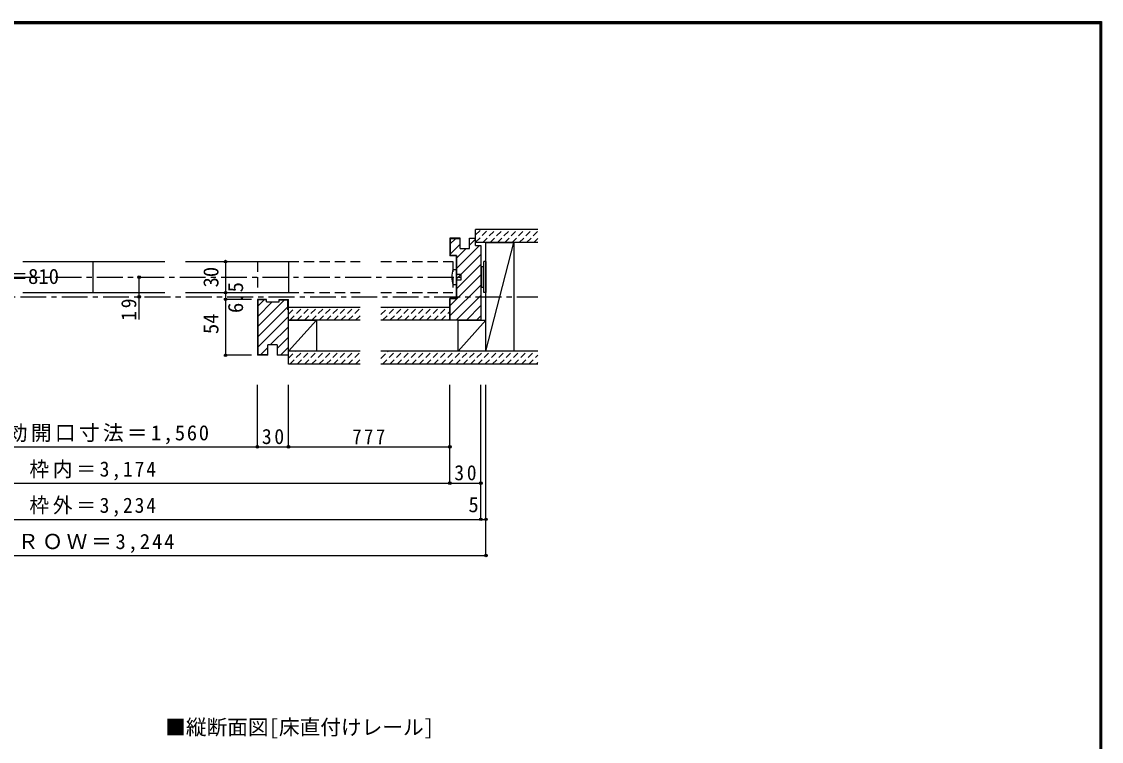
# Model space of a CAD drawing. Units: millimetres at full size, sheet at 1:5; details may follow other scales. Extents: x -973 to 977, y -718 to 696.
# Drawn here: x -67 to 977, y 0 to 696 of the extents above; entities that cross this region are included whole.
import ezdxf
from ezdxf.enums import TextEntityAlignment as Align

# ---------------------------------------------------------------- set-up
doc = ezdxf.new("R2010")
doc.units = ezdxf.units.MM
doc.header["$LTSCALE"] = 5
doc.header["$PDMODE"] = 32
doc.header["$PDSIZE"] = 2.5
for name, pattern in [('CHAIN1', [8, 5, -1, 1, -1]), ('DASHED1', [1.8, 1.2, -0.6]), ('DASHED2', [3, 2, -1])]:
    doc.linetypes.add(name, pattern=pattern)
for name, color, linetype in [('0-1_通り芯', 4, 'CHAIN1'), ('0-2_柱', 7, 'Continuous'), ('0-3_仕上げ', 2, 'Continuous'), ('0-4_枠', 3, 'Continuous'), ('0-6_扉', 6, 'Continuous'), ('0-7_金物', 7, 'Continuous'), ('0-A_文字', 7, 'Continuous'), ('0-B_寸法', 7, 'Continuous'), ('0-C_ハッチ', 4, 'DASHED1'), ('F-1_枠', 6, 'Continuous')]:
    doc.layers.add(name, color=color, linetype=linetype)
doc.styles.add('ＭＳ ゴシック', font='')
doc.styles.get('ＭＳ ゴシック').set_extended_font_data('MS Gothic')

msp = doc.modelspace()

# ---------------------------------------------------------------- linework, layer by layer
at = {"layer": '0-1_通り芯'}
for p, q in [((-354.309, 449), (357.804, 449)), ((-428.295, 430), (431.804, 430))]:
    msp.add_line(p, q, dxfattribs=at)
at = {"layer": '0-2_柱'}
for p, q in [((381.791, 377.5), (381.791, 482.5)), ((381.791, 482.5), (408.791, 482.5)), ((381.791, 377.5), (408.791, 482.5)), ((408.791, 482.5), (408.791, 377.5)), ((217.833, 407.5), (190.833, 377.5)), ((190.833, 407.5), (217.833, 407.5)), ((190.833, 377.5), (190.833, 407.5)), ((217.833, 407.5), (217.833, 377.5)), ((217.833, 377.5), (190.833, 377.5)), ((381.791, 377.5), (354.791, 377.5)), ((408.791, 377.5), (381.791, 377.5))]:
    msp.add_line(p, q, dxfattribs=at)
msp.add_lwpolyline([(354.791, 377.5), (354.791, 407.5), (381.791, 407.5)], close=True, dxfattribs=at)
at = {"layer": '0-3_仕上げ'}
for p, q in [((431.791, 495), (371.804, 495)), ((371.804, 482.5), (371.804, 495)), ((431.791, 482.5), (371.804, 482.5)), ((260.298, 419.5), (190.776, 419.5)), ((346.804, 419.5), (280.298, 419.5)), ((260.298, 407.5), (190.776, 407.5)), ((346.804, 407.5), (280.298, 407.5)), ((260.298, 377.5), (190.776, 377.5)), ((190.776, 365), (190.776, 377.5)), ((431.791, 377.5), (280.298, 377.5)), ((260.298, 365), (190.776, 365)), ((431.791, 365), (280.298, 365))]:
    msp.add_line(p, q, dxfattribs=at)
at = {"layer": '0-4_枠'}
for p, q in [((356.804, 486), (347.304, 486)), ((347.304, 486), (347.304, 470)), ((356.804, 476.5), (356.804, 486.5)), ((365.804, 476.5), (365.804, 486.5)), ((365.804, 486.5), (371.804, 486.5)), ((371.804, 479.5), (371.804, 486.5)), ((353.304, 470), (347.304, 470)), ((353.304, 470), (353.304, 428)), ((356.804, 476.5), (365.804, 476.5)), ((371.804, 479.5), (376.804, 479.5)), ((376.804, 479.5), (376.804, 407.5)), ((352.804, 469.5), (346.804, 469.5)), ((352.804, 469.5), (352.804, 428.5)), ((346.804, 407.5), (346.804, 428.5)), ((352.804, 428.5), (346.804, 428.5)), ((353.304, 428), (347.304, 428)), ((347.304, 407.5), (347.304, 428)), ((160.776, 427.5), (160.776, 373.5)), ((169.776, 427.5), (160.776, 427.5)), ((161.276, 427), (161.276, 374)), ((169.776, 427), (161.276, 427)), ((169.776, 425), (169.776, 427.5)), ((181.776, 427.5), (190.776, 427.5)), ((181.776, 427), (190.276, 427)), ((190.276, 417.5), (190.276, 427)), ((190.776, 373.5), (190.776, 427.5)), ((190.276, 417.5), (190.776, 417.5)), ((376.804, 407.5), (346.804, 407.5)), ((179.776, 383.5), (170.776, 383.5)), ((170.776, 373.5), (170.776, 383.5)), ((179.776, 383.5), (179.776, 373.5)), ((170.776, 373.5), (160.776, 373.5)), ((170.776, 374), (161.276, 374)), ((190.776, 373.5), (179.776, 373.5))]:
    msp.add_line(p, q, dxfattribs=at)
for points in [[(356.804, 486.5), (346.804, 486.5), (346.804, 469.5)], [(169.776, 425), (181.776, 425), (181.776, 427.5)]]:
    msp.add_lwpolyline(points, dxfattribs=at)
at = {"layer": '0-6_扉'}
for p, q in [((-65.865, 464), (71.302, 464)), ((1.748, 464), (1.748, 434)), ((91.302, 464), (190.776, 464)), ((190.776, 464), (190.776, 434)), ((-65.865, 434), (71.302, 434)), ((91.302, 434), (190.776, 434))]:
    msp.add_line(p, q, dxfattribs=at)
at = {"layer": '0-6_扉', "color": 2, "linetype": 'DASHED2'}
for p, q in [((160.776, 464), (160.776, 434)), ((160.776, 464), (260.298, 464)), ((280.298, 464), (349.804, 464)), ((349.804, 464), (349.804, 434)), ((160.776, 434), (260.298, 434)), ((280.298, 434), (349.804, 434))]:
    msp.add_line(p, q, dxfattribs=at)
at = {"layer": '0-7_金物'}
for p, q in [((379.804, 434.068), (379.804, 464.068)), ((381.804, 464.068), (379.804, 464.068)), ((381.804, 434.068), (381.804, 464.068)), ((357.804, 451.5), (352.804, 451.5)), ((357.804, 446.5), (357.804, 451.5)), ((377.804, 458.068), (376.797, 458.068)), ((379.804, 459.068), (377.804, 459.068)), ((377.804, 439.068), (377.804, 459.068)), ((352.804, 441.5), (349.804, 441.5)), ((352.804, 446.5), (357.804, 446.5)), ((377.804, 440.068), (376.797, 440.068)), ((379.804, 439.068), (377.804, 439.068)), ((381.804, 434.068), (379.804, 434.068))]:
    msp.add_line(p, q, dxfattribs=at)
msp.add_lwpolyline([(349.804, 456.5), (352.804, 456.5), (352.804, 441.5)], dxfattribs=at)
msp.add_arc((377.429, 449), 28.625, 164.81071, 195.18929, dxfattribs=at)
at = {"layer": '0-B_寸法', "color": 4}
for p, q in [((130.071, 464), (130.071, 373.5)), ((46.506, 408), (46.506, 449)), ((155.118, 427.5), (130.071, 427.5)), ((155.118, 373.5), (130.071, 373.5)), ((160.776, 285), (160.776, 345)), ((190.776, 285), (190.776, 345)), ((346.804, 250), (346.804, 345)), ((376.804, 215), (376.804, 345)), ((381.791, 180), (381.791, 345)), ((-157.281, 285), (160.776, 285)), ((160.776, 285), (190.776, 285)), ((190.776, 285), (346.804, 285)), ((-343.309, 250), (346.804, 250)), ((346.804, 250), (376.804, 250)), ((-373.309, 215), (376.804, 215)), ((376.804, 215), (381.791, 215)), ((-378.295, 180), (381.791, 180))]:
    msp.add_line(p, q, dxfattribs=at)
at = {"layer": '0-B_寸法'}
for p in [(130.071, 464), (46.506, 449), (46.506, 430), (130.071, 434), (130.071, 427.5), (130.071, 373.5), (160.776, 285), (190.776, 285), (346.804, 285), (346.804, 250), (376.804, 250), (376.804, 215), (381.791, 215), (381.791, 180)]:
    msp.add_point(p, dxfattribs=at)
at = {"layer": '0-C_ハッチ'}
for p, q in [((371.791, 482.718), (384.073, 495)), ((371.804, 489.803), (377.002, 495)), ((378.644, 482.5), (391.144, 495)), ((385.715, 482.5), (398.215, 495)), ((392.786, 482.5), (405.286, 495)), ((399.857, 482.5), (412.357, 495)), ((406.928, 482.5), (419.428, 495)), ((413.999, 482.5), (426.499, 495)), ((421.07, 482.5), (431.791, 493.22)), ((428.141, 482.5), (431.791, 486.149)), ((190.776, 413.218), (197.058, 419.5)), ((192.13, 407.5), (204.13, 419.5)), ((199.201, 407.5), (211.201, 419.5)), ((206.272, 407.5), (218.272, 419.5)), ((213.343, 407.5), (225.343, 419.5)), ((220.414, 407.5), (232.414, 419.5)), ((227.485, 407.5), (239.485, 419.5)), ((234.556, 407.5), (246.556, 419.5)), ((241.627, 407.5), (253.627, 419.5)), ((248.698, 407.5), (260.298, 419.1)), ((280.298, 412.966), (286.832, 419.5)), ((281.903, 407.5), (293.903, 419.5)), ((288.974, 407.5), (300.974, 419.5)), ((296.045, 407.5), (308.045, 419.5)), ((303.116, 407.5), (315.116, 419.5)), ((310.188, 407.5), (322.188, 419.5)), ((317.259, 407.5), (329.259, 419.5)), ((324.33, 407.5), (336.33, 419.5)), ((331.401, 407.5), (343.401, 419.5)), ((255.769, 407.5), (260.298, 412.029)), ((338.472, 407.5), (346.804, 415.833)), ((345.543, 407.5), (346.804, 408.762)), ((190.776, 370.791), (197.485, 377.5)), ((192.056, 365), (204.556, 377.5)), ((199.127, 365), (211.627, 377.5)), ((206.198, 365), (218.698, 377.5)), ((213.269, 365), (225.769, 377.5)), ((220.34, 365), (232.84, 377.5)), ((227.411, 365), (239.911, 377.5)), ((234.482, 365), (246.982, 377.5)), ((241.553, 365), (254.053, 377.5)), ((248.624, 365), (260.298, 376.673)), ((280.298, 370.539), (287.259, 377.5)), ((281.83, 365), (294.33, 377.5)), ((288.901, 365), (301.401, 377.5)), ((295.972, 365), (308.472, 377.5)), ((303.043, 365), (315.543, 377.5)), ((310.114, 365), (322.614, 377.5)), ((317.185, 365), (329.685, 377.5)), ((324.256, 365), (336.756, 377.5)), ((331.327, 365), (343.827, 377.5)), ((338.398, 365), (350.898, 377.5)), ((345.469, 365), (357.969, 377.5)), ((352.54, 365), (365.04, 377.5)), ((359.611, 365), (372.111, 377.5)), ((366.682, 365), (379.182, 377.5)), ((373.754, 365), (386.254, 377.5)), ((380.825, 365), (393.325, 377.5)), ((387.896, 365), (400.396, 377.5)), ((394.967, 365), (407.467, 377.5)), ((402.038, 365), (414.538, 377.5)), ((409.109, 365), (421.609, 377.5)), ((416.18, 365), (428.68, 377.5)), ((255.696, 365), (260.298, 369.602)), ((423.251, 365), (431.804, 373.553)), ((430.322, 365), (431.804, 366.482))]:
    msp.add_line(p, q, dxfattribs=at)
at = {"layer": '0-C_ハッチ', "linetype": 'Continuous'}
for p, q in [((347.304, 481.084), (352.221, 486)), ((347.304, 471.184), (356.804, 480.684)), ((365.804, 479.785), (371.791, 485.771)), ((353.304, 457.385), (375.419, 479.5)), ((353.304, 467.285), (362.52, 476.5)), ((353.304, 447.486), (376.804, 470.986)), ((353.304, 437.586), (376.804, 461.086)), ((347.304, 421.687), (376.804, 451.187)), ((347.304, 411.787), (376.804, 441.287)), ((352.917, 407.5), (376.804, 431.388)), ((161.276, 420.984), (167.292, 427)), ((161.276, 401.185), (187.091, 427)), ((161.276, 411.085), (175.192, 425)), ((161.276, 391.286), (190.276, 420.286)), ((362.816, 407.5), (376.804, 421.488)), ((161.276, 381.386), (190.776, 410.886)), ((372.715, 407.5), (376.804, 411.589)), ((173.29, 383.5), (190.776, 400.987)), ((179.776, 380.087), (190.776, 391.087)), ((163.79, 374), (170.776, 380.987)), ((183.089, 373.5), (190.776, 381.188))]:
    msp.add_line(p, q, dxfattribs=at)
at = {"layer": 'F-1_枠'}
for p, q in [((-973.347, 695.833), (976.653, 695.833)), ((-973.347, 695), (976.653, 695)), ((-973.347, 694.167), (976.653, 694.167)), ((974.986, 695.833), (974.986, -700.833)), ((975.82, 695.833), (975.82, -700.833)), ((976.653, 695.833), (976.653, -700.833))]:
    msp.add_line(p, q, dxfattribs=at)

# ---------------------------------------------------------------- texts
at = {"layer": '0-A_文字', "style": 'ＭＳ ゴシック'}
msp.add_text('■縦断面図[床直付けレール]', height=14.66, dxfattribs=at).set_placement((71.653, 2.5), align=Align.BOTTOM_LEFT)
at = {"layer": '0-B_寸法', "style": 'ＭＳ ゴシック'}
for s, p in [('ＤＷ＝810', (-120.865, 438)), ('5', (364.804, 217.5))]:
    msp.add_text(s, height=14.66, dxfattribs=at).set_placement(p, align=Align.BOTTOM_LEFT)
for s, p in [('30', (127.571, 439)), ('6.5', (151.37, 414.315)), ('54', (127.571, 393.959))]:
    msp.add_text(s, height=14.66, rotation=90, dxfattribs=at).set_placement(p, align=Align.BOTTOM_LEFT)
at = {"layer": '0-B_寸法', "insert": (44.006, 406.875), "char_height": 14.66, "attachment_point": 7, "rotation": 90, "style": 'ＭＳ ゴシック'}
msp.add_mtext('\\T1.27;\\W0.95;19', dxfattribs=at)
at = {"layer": '0-B_寸法', "char_height": 14.66, "attachment_point": 7, "style": 'ＭＳ ゴシック'}
for s, insert in [('\\T1.16;有効開口寸法＝1,560', (-104.502, 287.5)), ('\\T1.27;\\W0.95;30', (165.151, 287.5)), ('\\T1.27;\\W0.9;777', (252.54, 287.5)), ('\\T1.19;\\W0.95;枠内＝3,174', (-59.502, 252.5)), ('\\T1.27;\\W0.95;30', (351.179, 252.5)), ('\\T1.19;\\W0.95;枠外＝3,234', (-59.502, 217.5)), ('\\T1.18;ＲＯＷ＝3,244', (-70.752, 182.5))]:
    msp.add_mtext(s, dxfattribs=dict(at, insert=insert))

doc.saveas('drawing.dxf')
